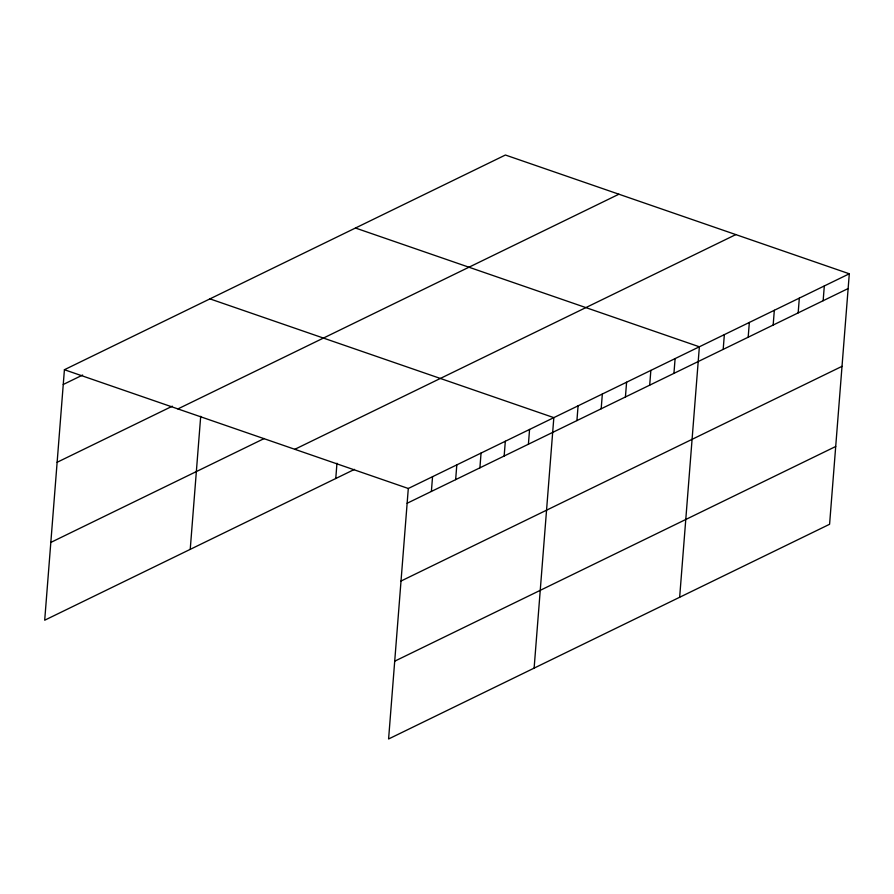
<?xml version="1.0" encoding="UTF-8"?>
<svg xmlns="http://www.w3.org/2000/svg" width="894" height="894" viewBox="0 0 894 894"><rect width="100%" height="100%" fill="white"/><g stroke="black" fill="none" stroke-linecap="round" stroke-linejoin="round"><path stroke-width="1.34" d="M849.3 273.787L408.301 488.493L388.588 738.98L829.587 524.275L849.3 273.787L505.412 155.02L64.413 369.725L44.7 620.212L354.505 469.384M190.232 549.363L200.703 416.291M335.764 478.502L336.96 463.226M431.389 491.443L432.551 476.681M455.649 479.631L456.812 464.88M479.899 467.83L481.061 453.068M504.16 456.018L505.322 441.256M528.41 444.206L529.572 429.455M534.12 668.12L553.833 417.643L209.945 298.875M576.921 420.593L578.083 405.831M601.181 408.781L602.344 394.019M625.431 396.97L626.593 382.219M649.692 385.169L650.854 370.407M673.942 373.357L675.104 358.595M679.652 597.27L699.365 346.794L355.477 228.026M723.19 349.375L724.352 334.624M748.177 337.217L749.34 322.455M773.165 325.047L774.327 310.285M798.163 312.878L799.325 298.127M823.15 300.708L824.313 285.957M63.25 384.487L82.65 375.044M57.127 462.276L172.341 406.189M177.895 408.927L618.894 194.221M50.824 542.423L264.266 438.507M294.819 449.302L735.818 234.597M407.139 503.255L848.138 288.55M401.015 581.044L842.014 366.339M394.712 661.191L835.711 446.486M64.413 369.725L408.301 488.493"/></g></svg>
